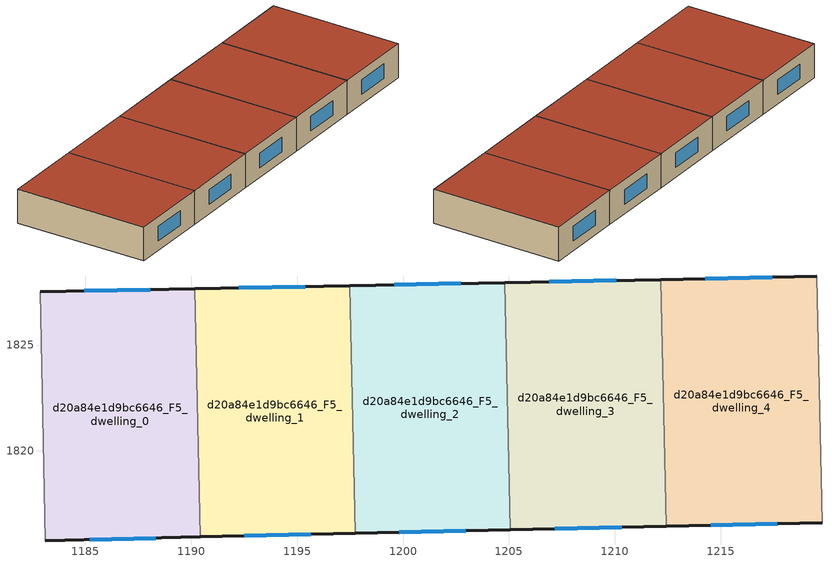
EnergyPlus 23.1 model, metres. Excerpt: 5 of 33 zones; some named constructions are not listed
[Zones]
d20a84e1d9bc6646_F5_dwelling_0
 floor to d20a84e1d9bc6646_F4_dwelling_0 (EU_floor_Construction): 1190.16,1827.66 1190.41,1815.94 1183.11,1815.77 1182.85,1827.52 z15
 wall outside (EU_wall_Construction): 1190.16,1827.66 1182.85,1827.52 / 1183.11,1815.77 1190.41,1815.94 z15:18
 wall adiabatic (EU_wall_Construction): 1182.85,1827.52 1183.11,1815.77 z15:18
 wall to d20a84e1d9bc6646_F5_dwelling_1 (EU_wall_Construction): 1190.41,1815.94 1190.16,1827.66 z15:18
 window (EU_Window_Construction): 1188.07,1827.62 1184.94,1827.56 / 1185.2,1815.82 1188.33,1815.89 z15.86:17.14
 roof outside (EU_roof_Construction): 1190.41,1815.94 1190.16,1827.66 1182.85,1827.52 1183.11,1815.77 z18
d20a84e1d9bc6646_F5_dwelling_1
 floor to d20a84e1d9bc6646_F4_dwelling_1 (EU_floor_Construction): 1197.48,1827.81 1197.73,1816.11 1190.41,1815.94 1190.16,1827.66 z15
 wall outside (EU_wall_Construction): 1197.48,1827.81 1190.16,1827.66 / 1190.41,1815.94 1197.73,1816.11 z15:18
 wall to d20a84e1d9bc6646_F5_dwelling_2 (EU_wall_Construction): 1197.73,1816.11 1197.48,1827.81 z15:18
 window (EU_Window_Construction): 1195.39,1827.77 1192.25,1827.71 / 1192.51,1815.98 1195.64,1816.06 z15.86:17.14
 roof outside (EU_roof_Construction): 1197.73,1816.11 1197.48,1827.81 1190.16,1827.66 1190.41,1815.94 z18
d20a84e1d9bc6646_F5_dwelling_2
 floor to d20a84e1d9bc6646_F4_dwelling_2 (EU_floor_Construction): 1204.82,1827.95 1205.07,1816.28 1197.73,1816.11 1197.48,1827.81 z15
 wall outside (EU_wall_Construction): 1204.82,1827.95 1197.48,1827.81 / 1197.73,1816.11 1205.07,1816.28 z15:18
 wall to d20a84e1d9bc6646_F5_dwelling_3 (EU_wall_Construction): 1205.07,1816.28 1204.82,1827.95 z15:18
 window (EU_Window_Construction): 1202.72,1827.91 1199.58,1827.85 / 1199.83,1816.15 1202.97,1816.23 z15.86:17.14
 roof outside (EU_roof_Construction): 1205.07,1816.28 1204.82,1827.95 1197.48,1827.81 1197.73,1816.11 z18
d20a84e1d9bc6646_F5_dwelling_3
 floor to d20a84e1d9bc6646_F4_dwelling_3 (EU_floor_Construction): 1212.17,1828.1 1212.42,1816.45 1205.07,1816.28 1204.82,1827.95 z15
 wall outside (EU_wall_Construction): 1212.17,1828.1 1204.82,1827.95 / 1205.07,1816.28 1212.42,1816.45 z15:18
 wall to d20a84e1d9bc6646_F5_dwelling_4 (EU_wall_Construction): 1212.42,1816.45 1212.17,1828.1 z15:18
 window (EU_Window_Construction): 1210.07,1828.06 1206.92,1827.99 / 1207.17,1816.32 1210.32,1816.4 z15.86:17.14
 roof outside (EU_roof_Construction): 1212.42,1816.45 1212.17,1828.1 1204.82,1827.95 1205.07,1816.28 z18
d20a84e1d9bc6646_F5_dwelling_4
 floor to d20a84e1d9bc6646_F4_dwelling_4 (EU_floor_Construction): 1219.54,1828.24 1219.79,1816.62 1212.42,1816.45 1212.17,1828.1 z15
 wall outside (EU_wall_Construction): 1219.54,1828.24 1212.17,1828.1 / 1212.42,1816.45 1219.79,1816.62 z15:18
 wall adiabatic (EU_wall_Construction): 1219.79,1816.62 1219.54,1828.24 z15:18
 window (EU_Window_Construction): 1217.43,1828.2 1214.27,1828.14 / 1214.53,1816.49 1217.68,1816.57 z15.86:17.14
 roof outside (EU_roof_Construction): 1219.79,1816.62 1219.54,1828.24 1212.17,1828.1 1212.42,1816.45 z18
[HVACTEMPLATE:THERMOSTAT] Constant Heating Setpoint=20; Constant Cooling Setpoint=50
EU_HeatOnly_d20a84e1d9bc6646_F0_dwelling_0; EU_HeatOnly_d20a84e1d9bc6646_F0_dwelling_1; EU_HeatOnly_d20a84e1d9bc6646_F0_dwelling_2; EU_HeatOnly_d20a84e1d9bc6646_F0_dwelling_3; EU_HeatOnly_d20a84e1d9bc6646_F0_dwelling_4; EU_HeatOnly_d20a84e1d9bc6646_F0_dwelling_5; EU_HeatOnly_d20a84e1d9bc6646_F1_dwelling_0; EU_HeatOnly_d20a84e1d9bc6646_F1_dwelling_1; EU_HeatOnly_d20a84e1d9bc6646_F1_dwelling_2; EU_HeatOnly_d20a84e1d9bc6646_F1_dwelling_3; EU_HeatOnly_d20a84e1d9bc6646_F1_dwelling_4; EU_HeatOnly_d20a84e1d9bc6646_F1_dwelling_5; EU_HeatOnly_d20a84e1d9bc6646_F2_dwelling_0; EU_HeatOnly_d20a84e1d9bc6646_F2_dwelling_1; EU_HeatOnly_d20a84e1d9bc6646_F2_dwelling_2; EU_HeatOnly_d20a84e1d9bc6646_F2_dwelling_3; EU_HeatOnly_d20a84e1d9bc6646_F2_dwelling_4; EU_HeatOnly_d20a84e1d9bc6646_F2_dwelling_5; EU_HeatOnly_d20a84e1d9bc6646_F3_dwelling_0; EU_HeatOnly_d20a84e1d9bc6646_F3_dwelling_1; EU_HeatOnly_d20a84e1d9bc6646_F3_dwelling_2; EU_HeatOnly_d20a84e1d9bc6646_F3_dwelling_3; EU_HeatOnly_d20a84e1d9bc6646_F3_dwelling_4; EU_HeatOnly_d20a84e1d9bc6646_F4_dwelling_0; EU_HeatOnly_d20a84e1d9bc6646_F4_dwelling_1; EU_HeatOnly_d20a84e1d9bc6646_F4_dwelling_2; EU_HeatOnly_d20a84e1d9bc6646_F4_dwelling_3; EU_HeatOnly_d20a84e1d9bc6646_F4_dwelling_4; EU_HeatOnly_d20a84e1d9bc6646_F5_dwelling_0; EU_HeatOnly_d20a84e1d9bc6646_F5_dwelling_1; EU_HeatOnly_d20a84e1d9bc6646_F5_dwelling_2; EU_HeatOnly_d20a84e1d9bc6646_F5_dwelling_3; EU_HeatOnly_d20a84e1d9bc6646_F5_dwelling_4
[SCHEDULE:CONSTANT]
Name | Hourly Value
EU_AlwaysOn | 1
EU_CoolingOff | 0
[SCHEDULE:FILE] Column Number=1; Rows to Skip at Top=0; Number of Hours of Data=8760; Column Separator=Comma; Interpolate to Timestep=No; Minutes per Item=60; Adjust Schedule for Daylight Savings=Yes
Name | File
EU_Step8_GainSchedule_d20a84e1d9bc6646_F3_dwelling_2_f000 | ../../schedules/d20a84e1d9bc6646/d20a84e1d9bc6646_F3_dwelling_2_f000_gain.csv
EU_Step8_GainSchedule_d20a84e1d9bc6646_F3_dwelling_3_f000 | ../../schedules/d20a84e1d9bc6646/d20a84e1d9bc6646_F3_dwelling_3_f000_gain.csv
EU_Step8_GainSchedule_d20a84e1d9bc6646_F3_dwelling_4_f000 | ../../schedules/d20a84e1d9bc6646/d20a84e1d9bc6646_F3_dwelling_4_f000_gain.csv
EU_Step8_GainSchedule_d20a84e1d9bc6646_F4_dwelling_0_f000 | ../../schedules/d20a84e1d9bc6646/d20a84e1d9bc6646_F4_dwelling_0_f000_gain.csv
EU_Step8_GainSchedule_d20a84e1d9bc6646_F4_dwelling_1_f000 | ../../schedules/d20a84e1d9bc6646/d20a84e1d9bc6646_F4_dwelling_1_f000_gain.csv
EU_Step8_GainSchedule_d20a84e1d9bc6646_F4_dwelling_2_f000 | ../../schedules/d20a84e1d9bc6646/d20a84e1d9bc6646_F4_dwelling_2_f000_gain.csv
EU_Step8_GainSchedule_d20a84e1d9bc6646_F4_dwelling_3_f000 | ../../schedules/d20a84e1d9bc6646/d20a84e1d9bc6646_F4_dwelling_3_f000_gain.csv
EU_Step8_GainSchedule_d20a84e1d9bc6646_F4_dwelling_4_f000 | ../../schedules/d20a84e1d9bc6646/d20a84e1d9bc6646_F4_dwelling_4_f000_gain.csv
EU_Step8_GainSchedule_d20a84e1d9bc6646_F5_dwelling_0_f000 | ../../schedules/d20a84e1d9bc6646/d20a84e1d9bc6646_F5_dwelling_0_f000_gain.csv
EU_Step8_GainSchedule_d20a84e1d9bc6646_F5_dwelling_1_f000 | ../../schedules/d20a84e1d9bc6646/d20a84e1d9bc6646_F5_dwelling_1_f000_gain.csv
EU_Step8_GainSchedule_d20a84e1d9bc6646_F5_dwelling_2_f000 | ../../schedules/d20a84e1d9bc6646/d20a84e1d9bc6646_F5_dwelling_2_f000_gain.csv
EU_Step8_GainSchedule_d20a84e1d9bc6646_F5_dwelling_3_f000 | ../../schedules/d20a84e1d9bc6646/d20a84e1d9bc6646_F5_dwelling_3_f000_gain.csv
EU_Step8_GainSchedule_d20a84e1d9bc6646_F5_dwelling_4_f000 | ../../schedules/d20a84e1d9bc6646/d20a84e1d9bc6646_F5_dwelling_4_f000_gain.csv
